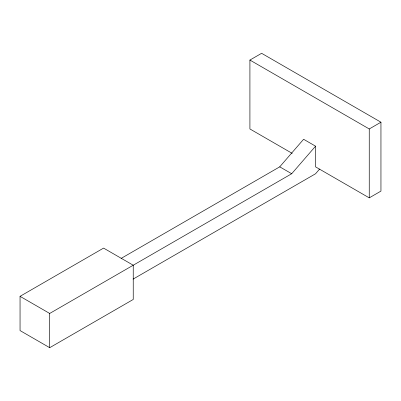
<?xml version="1.0" encoding="UTF-8"?>
<svg xmlns="http://www.w3.org/2000/svg" width="401" height="401" viewBox="0 0 401 401"><rect width="100%" height="100%" fill="white"/><g stroke="black" fill="none" stroke-linecap="round" stroke-linejoin="round"><path stroke-width="0.6" d="M319.597 169.057L315.562 173.763L133.052 279.136M121.097 258.429L279.738 166.836L303.607 139.277L315.562 146.18L315.562 166.861L369.251 197.858L380.95 191.107L380.95 122.205L261.612 53.308L249.913 60.065L249.913 128.962L292.224 153.388M20.05 296.334L103.583 248.104L133.237 265.226L133.237 299.462L49.699 347.692L20.05 330.574L20.05 296.334L49.699 313.452L291.692 173.738L315.562 146.18M249.913 60.065L369.251 128.962L380.95 122.205M279.738 166.836L291.692 173.738M369.251 128.962L369.251 197.858M49.699 313.452L49.699 347.692"/></g></svg>
